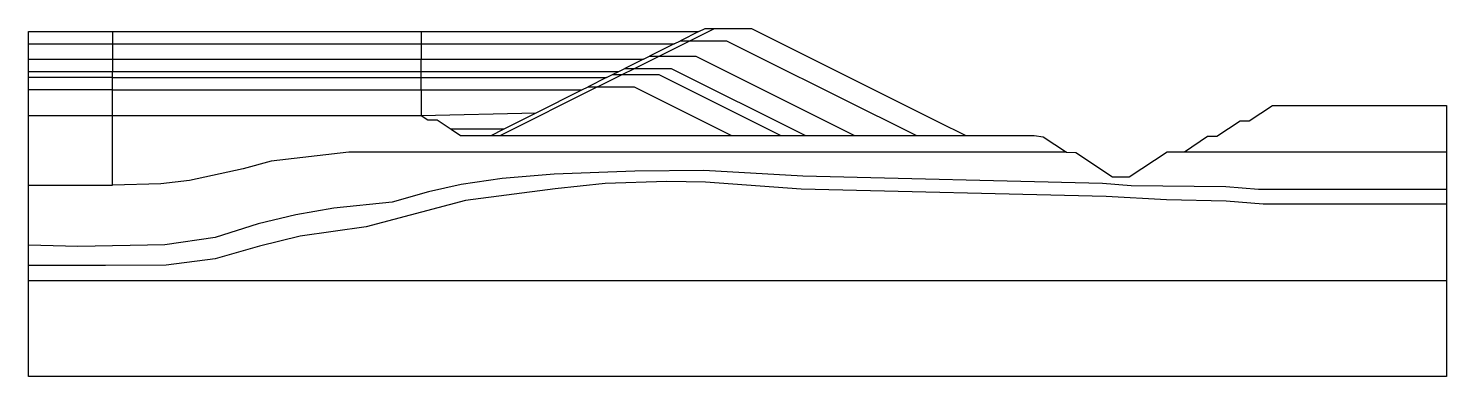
# Model space of a CAD drawing. Header units: metres. Extents: x -201 to 259, y 1533 to 1646.
import ezdxf

# ---------------------------------------------------------------- set-up
doc = ezdxf.new("R2010")
doc.units = ezdxf.units.M

msp = doc.modelspace()

# ---------------------------------------------------------------- linework, layer by layer
for p, q in [((13.6, 1642), (21.6, 1646)), ((16.5, 1645), (18.5, 1646)), ((18.5, 1646), (21.6, 1646)), ((21.6, 1646), (33.5, 1646)), ((33.5, 1646), (86.083, 1619.709)), ((-200.83, 1641), (-200.83, 1645)), ((-200.83, 1645), (-173.569, 1645)), ((-173.569, 1645), (-173.569, 1641)), ((-173.569, 1645), (-73.569, 1645)), ((-73.569, 1645), (-73.569, 1641)), ((-73.569, 1645), (16.5, 1645)), ((3.6, 1637), (13.6, 1642)), ((8.5, 1641), (10.5, 1642)), ((16.5, 1645), (10.5, 1642)), ((10.5, 1642), (13.6, 1642)), ((13.6, 1642), (25.5, 1642)), ((25.5, 1642), (73.518, 1617.991)), ((-200.83, 1636), (-200.83, 1641)), ((-200.83, 1641), (-173.569, 1641)), ((-173.569, 1641), (-173.569, 1636)), ((-173.569, 1641), (-73.569, 1641)), ((-73.569, 1641), (-73.569, 1636)), ((-73.569, 1641), (8.5, 1641)), ((-4.4, 1633), (3.6, 1637)), ((-1.5, 1636), (0.5, 1637)), ((8.5, 1641), (0.5, 1637)), ((0.5, 1637), (3.6, 1637)), ((3.6, 1637), (15.5, 1637)), ((15.5, 1637), (66.986, 1611.257)), ((-200.83, 1632), (-200.83, 1636)), ((-200.83, 1636), (-173.569, 1636)), ((-200.83, 1630), (-200.83, 1632)), ((-200.83, 1632), (-173.569, 1632)), ((-173.569, 1636), (-173.569, 1632)), ((-173.569, 1636), (-73.569, 1636)), ((-173.569, 1630), (-173.569, 1632)), ((-173.569, 1632), (-73.569, 1632)), ((-73.569, 1632), (-73.569, 1636)), ((-73.569, 1636), (-1.5, 1636)), ((-73.569, 1630), (-73.569, 1632)), ((-73.569, 1632), (-9.483, 1632)), ((-11.472, 1631), (-9.483, 1632)), ((-9.483, 1632), (-7.5, 1633)), ((-8.395, 1631), (-4.4, 1633)), ((-1.5, 1636), (-7.5, 1633)), ((-7.5, 1633), (-4.4, 1633)), ((-4.4, 1633), (7.5, 1633)), ((7.5, 1633), (51, 1611.257)), ((-200.83, 1626), (-200.83, 1630)), ((-173.569, 1630), (-200.83, 1630)), ((-173.569, 1626), (-173.569, 1630)), ((-173.569, 1630), (-73.569, 1630)), ((-73.569, 1626), (-73.569, 1630)), ((-73.569, 1630), (-13.462, 1630)), ((-13.462, 1630), (-19.431, 1627)), ((-16.385, 1627), (-8.395, 1631)), ((-13.462, 1630), (-11.472, 1631)), ((-11.472, 1631), (-8.395, 1631)), ((-8.395, 1631), (3.528, 1631)), ((3.528, 1631), (43.026, 1611.257)), ((-200.83, 1617.771), (-200.83, 1626)), ((-173.569, 1626), (-200.83, 1626)), ((-173.569, 1617.771), (-173.569, 1626)), ((-173.569, 1626), (-73.569, 1626)), ((-73.569, 1626), (-73.569, 1617.771)), ((-73.569, 1626), (-21.421, 1626)), ((-16.385, 1627), (-47.83, 1611.257)), ((-36.23, 1618.557), (-21.421, 1626)), ((-21.421, 1626), (-19.431, 1627)), ((-19.431, 1627), (-16.385, 1627)), ((-16.385, 1627), (-4.431, 1627)), ((-4.431, 1627), (27.065, 1611.257)), ((-73.569, 1617.771), (-36.23, 1618.557)), ((-46.83, 1613.257), (-36.23, 1618.557)), ((86.083, 1619.709), (93.843, 1615.828)), ((194.881, 1615.981), (202.381, 1620.981)), ((202.381, 1620.981), (258.854, 1620.981)), ((258.854, 1620.981), (258.854, 1605.981)), ((-200.83, 1595.073), (-200.83, 1617.771)), ((-200.83, 1617.771), (-173.569, 1617.771)), ((-173.569, 1595.073), (-173.569, 1617.771)), ((-173.569, 1617.771), (-73.569, 1617.771)), ((-73.569, 1617.771), (-71.339, 1616.284)), ((-71.339, 1616.284), (-68.37, 1616.284)), ((-68.37, 1616.284), (-63.81, 1613.257)), ((73.518, 1617.991), (75.557, 1616.971)), ((75.557, 1616.971), (86.986, 1611.257)), ((93.843, 1615.828), (102.986, 1611.257)), ((184.381, 1610.981), (191.881, 1615.981)), ((191.881, 1615.981), (194.881, 1615.981)), ((-46.83, 1613.257), (-63.81, 1613.257)), ((-63.81, 1613.257), (-60.798, 1611.257)), ((-60.798, 1611.257), (-50.83, 1611.257)), ((-50.83, 1611.257), (-46.83, 1613.257)), ((-50.83, 1611.257), (-47.83, 1611.257)), ((-47.83, 1611.257), (27.065, 1611.257)), ((27.065, 1611.257), (43.026, 1611.257)), ((43.026, 1611.257), (51, 1611.257)), ((51, 1611.257), (66.986, 1611.257)), ((66.986, 1611.257), (86.986, 1611.257)), ((86.986, 1611.257), (102.986, 1611.257)), ((102.986, 1611.257), (125.134, 1611.257)), ((125.134, 1611.257), (128.134, 1610.781)), ((128.134, 1610.781), (135.634, 1605.781)), ((173.881, 1605.981), (181.381, 1610.981)), ((181.381, 1610.981), (184.381, 1610.981)), ((-97.001, 1605.781), (-122.175, 1602.956)), ((135.634, 1605.781), (-97.001, 1605.781)), ((135.634, 1605.781), (138.634, 1605.715)), ((138.634, 1605.715), (150.583, 1597.781)), ((155.983, 1597.781), (168.283, 1605.981)), ((168.283, 1605.981), (173.881, 1605.981)), ((173.881, 1605.981), (258.854, 1605.981)), ((258.854, 1605.981), (258.854, 1593.764)), ((-131.193, 1600.468), (-148.61, 1596.614)), ((-122.175, 1602.956), (-131.193, 1600.468)), ((18.135, 1599.852), (-4.221, 1599.679)), ((50.139, 1598.086), (18.135, 1599.852)), ((-157.859, 1595.535), (-173.569, 1595.073)), ((-148.61, 1596.614), (-157.859, 1595.535)), ((-60.525, 1595.312), (-71.099, 1592.983)), ((-47.264, 1597.284), (-60.525, 1595.312)), ((-30.445, 1598.743), (-47.264, 1597.284)), ((-4.221, 1599.679), (-30.445, 1598.743)), ((-13.922, 1595.614), (-30.122, 1593.915)), ((6.066, 1596.267), (-13.922, 1595.614)), ((18.608, 1596.136), (6.066, 1596.267)), ((49.701, 1593.785), (18.608, 1596.136)), ((147.31, 1595.696), (50.139, 1598.086)), ((156.587, 1594.9), (147.31, 1595.696)), ((150.583, 1597.781), (155.983, 1597.781)), ((-200.83, 1575.625), (-200.83, 1595.073)), ((-200.83, 1595.073), (-173.569, 1595.073)), ((-71.099, 1592.983), (-82.927, 1589.578)), ((-30.122, 1593.915), (-59.125, 1590.127)), ((148.467, 1591.433), (49.701, 1593.785)), ((168.107, 1590.377), (148.467, 1591.433)), ((187.337, 1594.529), (156.587, 1594.9)), ((197.826, 1593.764), (187.337, 1594.529)), ((258.854, 1593.764), (197.826, 1593.764)), ((258.854, 1593.764), (258.854, 1588.956)), ((-101.77, 1587.632), (-114.136, 1585.481)), ((-82.927, 1589.578), (-101.77, 1587.632)), ((-59.125, 1590.127), (-91.394, 1581.635)), ((187.446, 1589.94), (168.107, 1590.377)), ((199.356, 1588.956), (187.446, 1589.94)), ((258.854, 1588.956), (199.356, 1588.956)), ((258.854, 1588.956), (258.854, 1564.093)), ((-126.322, 1582.614), (-140.3, 1578.134)), ((-114.136, 1585.481), (-126.322, 1582.614)), ((-91.394, 1581.635), (-112.688, 1578.63)), ((-140.3, 1578.134), (-156.608, 1575.804)), ((-112.688, 1578.63), (-125.883, 1575.364)), ((-200.83, 1569.093), (-200.83, 1575.625)), ((-184.744, 1575.267), (-200.83, 1575.625)), ((-156.608, 1575.804), (-184.744, 1575.267)), ((-125.883, 1575.364), (-140.254, 1571.183)), ((-200.83, 1564.093), (-200.83, 1569.093)), ((-175.789, 1569.093), (-200.83, 1569.093)), ((-156.193, 1569.224), (-175.789, 1569.093)), ((-140.254, 1571.183), (-156.193, 1569.224)), ((258.854, 1564.093), (-200.83, 1564.093)), ((-200.83, 1533), (-200.83, 1564.093)), ((258.854, 1564.093), (258.854, 1533)), ((258.854, 1533), (-200.83, 1533))]:
    msp.add_line(p, q)

doc.saveas('drawing.dxf')
